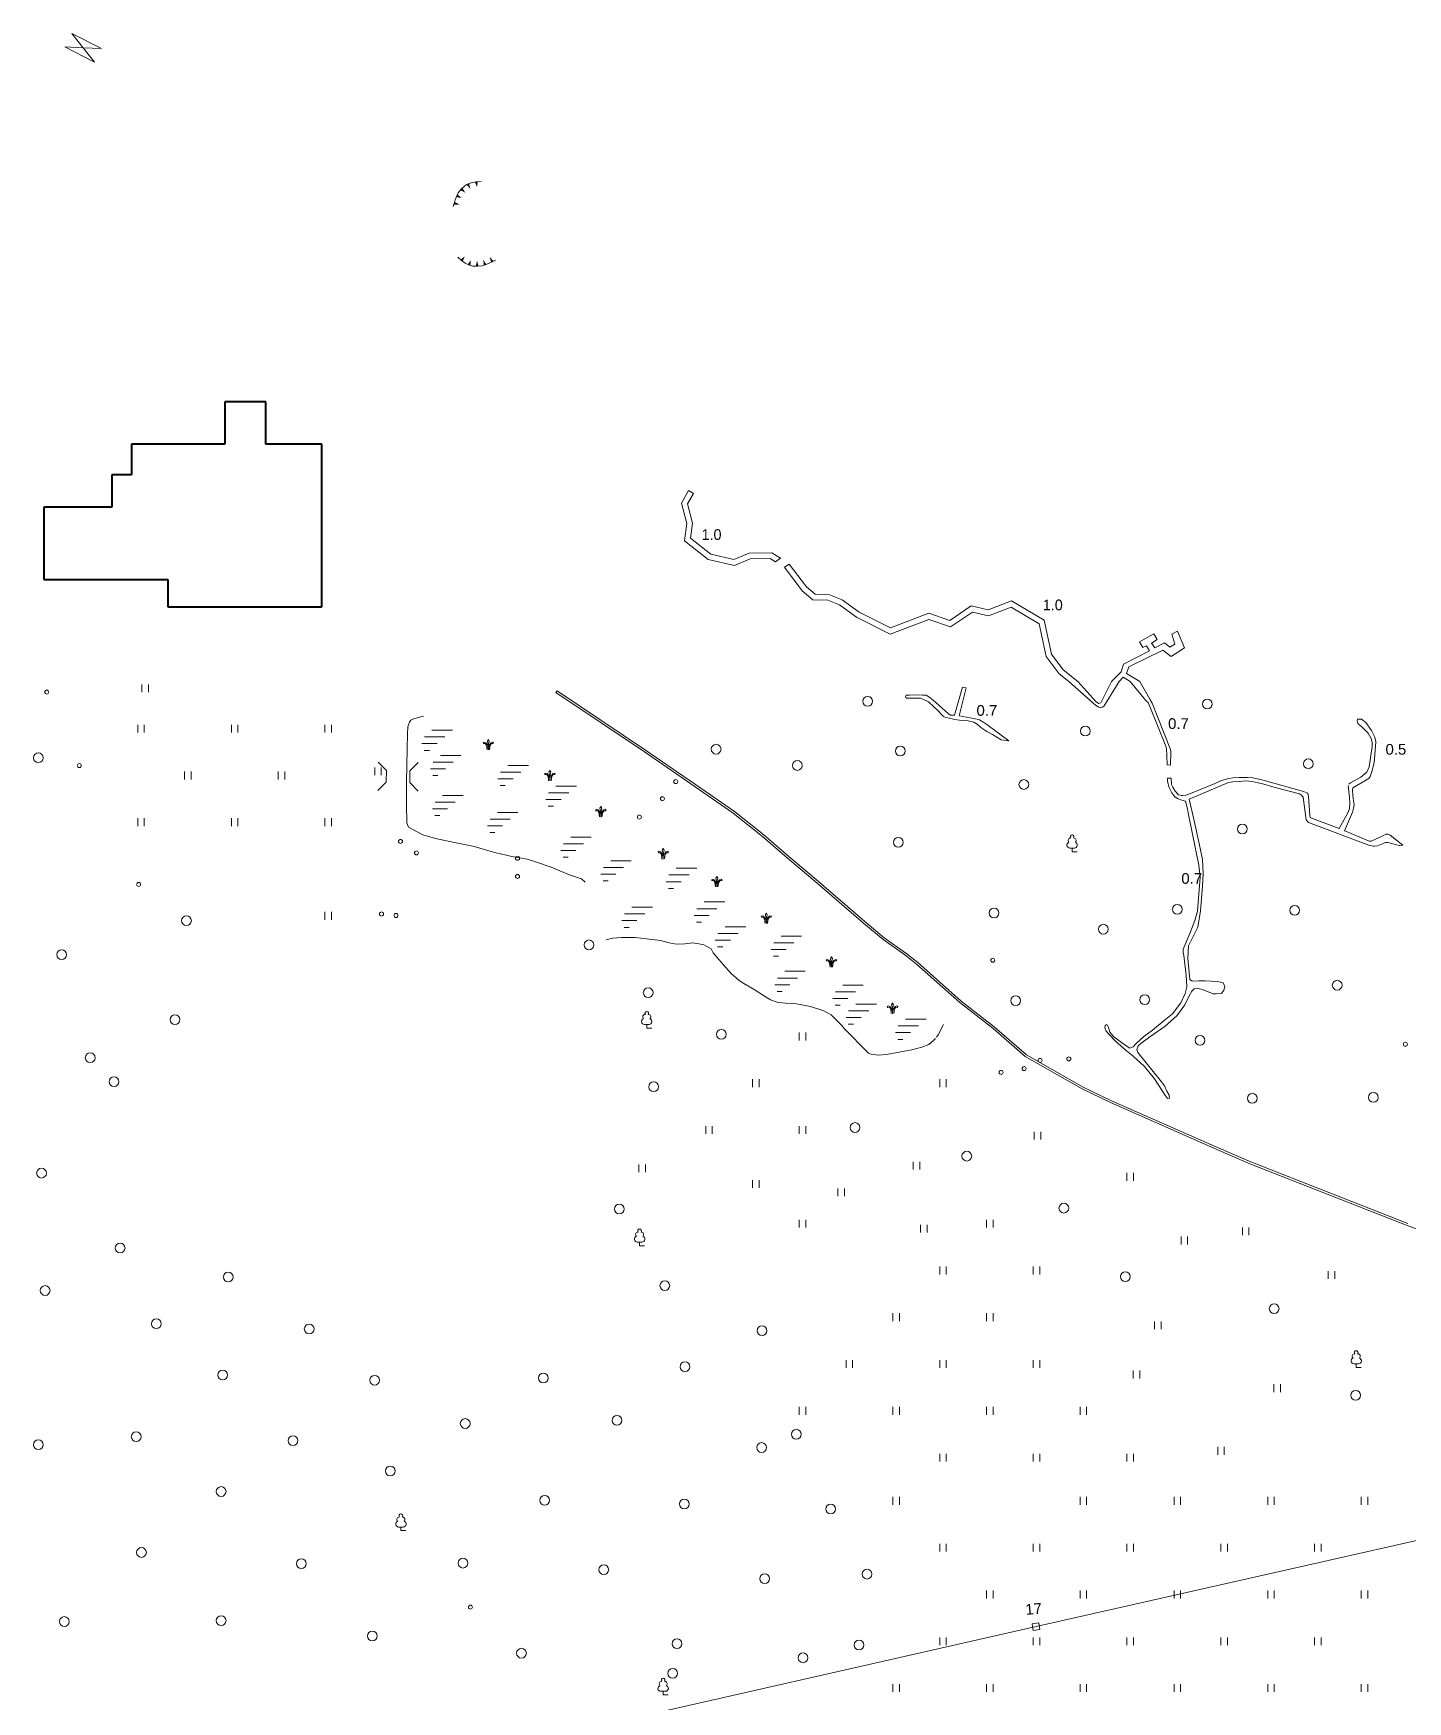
# Model space of a CAD drawing. Extents: x 1000 to 4000, y -4000 to -1000.
# Drawn here: x 3230.2 to 3641.3, y -3305.1 to -2806.1 of the extents above; entities that cross this region are included whole.
import ezdxf
from ezdxf.enums import TextEntityAlignment as Align

# ---------------------------------------------------------------- set-up
doc = ezdxf.new("R2010")
doc.units = 0
doc.header["$MEASUREMENT"] = 0
doc.layers.get('0').update_dxf_attribs({"linetype": 'CONTINUOUS'})
for name, color, linetype in [('13', 7, 'CONTINUOUS'), ('14', 7, 'CONTINUOUS'), ('18', 7, 'CONTINUOUS'), ('19', 7, 'CONTINUOUS'), ('30', 7, 'CONTINUOUS'), ('33', 7, 'CONTINUOUS'), ('34', 7, 'CONTINUOUS'), ('DOR_DOROZHKA', 40, 'CONTINUOUS')]:
    doc.layers.add(name, color=color, linetype=linetype)
doc.styles.add('ARIAL', font='arial.ttf')
doc.styles.get("Standard").update_dxf_attribs({"font": 'txt', "height": 0.2})

msp = doc.modelspace()

# ---------------------------------------------------------------- linework, layer by layer
at = {"color": 253, "linetype": 'Continuous', "lineweight": 0}
for p, q in [((3346.44, -3018.56), (3350.95, -3018.56)), ((3347.23, -3016.56), (3353.25, -3016.56)), ((3349.42, -3014.56), (3355.55, -3014.56)), ((3335.79, -3026.56), (3333.31, -3024.05)), ((3345.33, -3024.21), (3342.82, -3026.68)), ((3347.13, -3020.56), (3348.64, -3020.56)), ((3349.75, -3024.13), (3355.77, -3024.13)), ((3351.94, -3022.13), (3358.08, -3022.13)), ((3335.75, -3030.09), (3335.79, -3026.56)), ((3342.82, -3026.68), (3342.79, -3030.21)), ((3348.97, -3026.13), (3353.47, -3026.13)), ((3349.66, -3028.13), (3351.17, -3028.13)), ((3369.17, -3029.12), (3373.67, -3029.12)), ((3369.95, -3027.12), (3375.97, -3027.12)), ((3372.14, -3025.12), (3378.28, -3025.12)), ((3333.24, -3032.56), (3335.75, -3030.09)), ((3342.79, -3030.21), (3345.26, -3032.73)), ((3352.57, -3034.1), (3358.71, -3034.1)), ((3369.86, -3031.12), (3371.37, -3031.12)), ((3384.31, -3033.27), (3390.33, -3033.27)), ((3386.5, -3031.27), (3392.63, -3031.27)), ((3349.6, -3038.1), (3354.1, -3038.1)), ((3350.38, -3036.1), (3356.41, -3036.1)), ((3368.99, -3039.14), (3375.12, -3039.14)), ((3383.53, -3035.27), (3388.03, -3035.27)), ((3384.22, -3037.27), (3385.73, -3037.27)), ((3350.29, -3040.1), (3351.8, -3040.1)), ((3366.01, -3043.14), (3370.51, -3043.14)), ((3366.79, -3041.14), (3372.82, -3041.14)), ((3366.7, -3045.14), (3368.21, -3045.14)), ((3388.73, -3048.55), (3394.75, -3048.55)), ((3390.92, -3046.55), (3397.05, -3046.55)), ((3387.95, -3050.55), (3392.45, -3050.55)), ((3388.63, -3052.55), (3390.15, -3052.55)), ((3402.91, -3053.64), (3409.05, -3053.64)), ((3540.91, -3050.88), (3540.91, -3049.79)), ((3540.91, -3050.88), (3542.41, -3050.88)), ((3399.94, -3057.64), (3404.44, -3057.64)), ((3400.72, -3055.64), (3406.74, -3055.64)), ((3420.29, -3057.85), (3426.31, -3057.85)), ((3422.48, -3055.85), (3428.61, -3055.85)), ((3400.63, -3059.64), (3402.14, -3059.64)), ((3419.51, -3059.85), (3424.01, -3059.85)), ((3420.19, -3061.85), (3421.71, -3061.85)), ((3409.22, -3067.51), (3415.36, -3067.51)), ((3428.65, -3067.93), (3434.67, -3067.93)), ((3430.84, -3065.93), (3436.98, -3065.93)), ((3406.25, -3071.51), (3410.75, -3071.51)), ((3406.94, -3073.51), (3408.45, -3073.51)), ((3407.03, -3069.51), (3413.06, -3069.51)), ((3427.87, -3069.93), (3432.37, -3069.93)), ((3428.56, -3071.93), (3430.07, -3071.93)), ((3437.16, -3073.34), (3443.29, -3073.34)), ((3434.18, -3077.34), (3438.68, -3077.34)), ((3434.96, -3075.34), (3440.99, -3075.34)), ((3451.64, -3078.11), (3457.67, -3078.11)), ((3453.84, -3076.11), (3459.97, -3076.11)), ((3434.87, -3079.34), (3436.38, -3079.34)), ((3450.86, -3080.11), (3455.36, -3080.11)), ((3451.55, -3082.11), (3453.06, -3082.11)), ((3452.75, -3088.67), (3458.77, -3088.67)), ((3454.94, -3086.67), (3461.07, -3086.67)), ((3451.97, -3090.67), (3456.47, -3090.67)), ((3452.65, -3092.67), (3454.17, -3092.67)), ((3470.11, -3092.77), (3476.13, -3092.77)), ((3472.3, -3090.77), (3478.43, -3090.77)), ((3469.32, -3094.77), (3473.83, -3094.77)), ((3470.01, -3096.77), (3471.52, -3096.77)), ((3474.05, -3098.45), (3480.07, -3098.45)), ((3476.24, -3096.45), (3482.38, -3096.45)), ((3413.67, -3103.65), (3413.67, -3102.57)), ((3413.67, -3103.65), (3415.17, -3103.65)), ((3473.27, -3100.45), (3477.77, -3100.45)), ((3473.96, -3102.45), (3475.47, -3102.45)), ((3488.88, -3103.02), (3494.91, -3103.02)), ((3491.08, -3101.02), (3497.21, -3101.02)), ((3488.1, -3105.02), (3492.6, -3105.02)), ((3488.79, -3107.02), (3490.3, -3107.02)), ((3411.54, -3168.75), (3411.54, -3167.67)), ((3411.54, -3168.75), (3413.04, -3168.75)), ((3625.88, -3205.16), (3625.88, -3204.07)), ((3625.88, -3205.16), (3627.38, -3205.16)), ((3340.13, -3254), (3340.13, -3252.91)), ((3340.13, -3254), (3341.63, -3254)), ((3528.98, -3281.87), (3530.96, -3281.57)), ((3529.28, -3283.85), (3528.98, -3281.87)), ((3529.28, -3283.85), (3531.26, -3283.55)), ((3530.12, -3282.71), (3530.12, -3282.71)), ((3531.26, -3283.55), (3530.96, -3281.57)), ((3418.58, -3303.14), (3418.58, -3302.05)), ((3418.58, -3303.14), (3420.08, -3303.14))]:
    msp.add_line(p, q, dxfattribs=at)
for points in [[(3262.64, -3003.16), (3262.64, -3000.82)], [(3264.59, -3000.82), (3264.59, -3003.16)], [(3261.42, -3015.24), (3261.42, -3012.9)], [(3263.37, -3012.9), (3263.37, -3015.24)], [(3289.42, -3015.24), (3289.42, -3012.9)], [(3291.37, -3012.9), (3291.37, -3015.24)], [(3317.42, -3015.24), (3317.42, -3012.9)], [(3319.37, -3012.9), (3319.37, -3015.24)], [(3275.42, -3029.24), (3275.42, -3026.9)], [(3277.37, -3026.9), (3277.37, -3029.24)], [(3303.42, -3029.24), (3303.42, -3026.9)], [(3305.37, -3026.9), (3305.37, -3029.24)], [(3332.32, -3027.99), (3332.32, -3025.66)], [(3334.27, -3025.66), (3334.27, -3027.99)], [(3261.42, -3043.24), (3261.42, -3040.9)], [(3263.37, -3040.9), (3263.37, -3043.24)], [(3289.42, -3043.24), (3289.42, -3040.9)], [(3291.37, -3040.9), (3291.37, -3043.24)], [(3317.42, -3043.24), (3317.42, -3040.9)], [(3319.37, -3040.9), (3319.37, -3043.24)], [(3540.22, -3049.79), (3541.59, -3049.79)], [(3317.42, -3071.24), (3317.42, -3068.9)], [(3319.37, -3068.9), (3319.37, -3071.24)], [(3412.98, -3102.57), (3414.35, -3102.57)], [(3459.3, -3107.32), (3459.3, -3104.98)], [(3461.25, -3104.98), (3461.25, -3107.32)], [(3445.3, -3121.32), (3445.3, -3118.98)], [(3447.25, -3118.98), (3447.25, -3121.32)], [(3501.3, -3121.32), (3501.3, -3118.98)], [(3503.25, -3118.98), (3503.25, -3121.32)], [(3431.3, -3135.32), (3431.3, -3132.98)], [(3433.25, -3132.98), (3433.25, -3135.32)], [(3459.3, -3135.32), (3459.3, -3132.98)], [(3461.25, -3132.98), (3461.25, -3135.32)], [(3529.58, -3137.02), (3529.58, -3134.68)], [(3531.53, -3134.68), (3531.53, -3137.02)], [(3493.37, -3145.99), (3493.37, -3143.65)], [(3495.32, -3143.65), (3495.32, -3145.99)], [(3411.35, -3146.75), (3411.35, -3144.41)], [(3413.3, -3144.41), (3413.3, -3146.75)], [(3445.3, -3151.46), (3445.3, -3149.12)], [(3447.25, -3149.12), (3447.25, -3151.46)], [(3557.3, -3149.32), (3557.3, -3146.98)], [(3559.25, -3146.98), (3559.25, -3149.32)], [(3470.86, -3153.95), (3470.86, -3151.61)], [(3472.82, -3151.61), (3472.82, -3153.95)], [(3459.3, -3163.32), (3459.3, -3160.98)], [(3461.25, -3160.98), (3461.25, -3163.32)], [(3495.56, -3164.8), (3495.56, -3162.46)], [(3497.51, -3162.46), (3497.51, -3164.8)], [(3515.3, -3163.32), (3515.3, -3160.98)], [(3517.25, -3160.98), (3517.25, -3163.32)], [(3591.85, -3165.59), (3591.85, -3163.26)], [(3593.8, -3163.26), (3593.8, -3165.59)], [(3410.85, -3167.67), (3412.22, -3167.67)], [(3573.49, -3168.38), (3573.49, -3166.04)], [(3575.44, -3166.04), (3575.44, -3168.38)], [(3501.3, -3177.32), (3501.3, -3174.98)], [(3503.25, -3174.98), (3503.25, -3177.32)], [(3529.3, -3177.32), (3529.3, -3174.98)], [(3531.25, -3174.98), (3531.25, -3177.32)], [(3617.5, -3178.71), (3617.5, -3176.37)], [(3619.45, -3176.37), (3619.45, -3178.71)], [(3487.3, -3191.32), (3487.3, -3188.98)], [(3489.25, -3188.98), (3489.25, -3191.32)], [(3515.3, -3191.32), (3515.3, -3188.98)], [(3517.25, -3188.98), (3517.25, -3191.32)], [(3565.58, -3193.77), (3565.58, -3191.43)], [(3567.53, -3191.43), (3567.53, -3193.77)], [(3473.3, -3205.32), (3473.3, -3202.98)], [(3475.25, -3202.98), (3475.25, -3205.32)], [(3501.3, -3205.32), (3501.3, -3202.98)], [(3503.25, -3202.98), (3503.25, -3205.32)], [(3529.3, -3205.32), (3529.3, -3202.98)], [(3531.25, -3202.98), (3531.25, -3205.32)], [(3559.16, -3208.46), (3559.16, -3206.12)], [(3561.11, -3206.12), (3561.11, -3208.46)], [(3625.19, -3204.07), (3626.55, -3204.07)], [(3601.28, -3212.54), (3601.28, -3210.2)], [(3603.22, -3210.2), (3603.22, -3212.54)], [(3459.3, -3219.32), (3459.3, -3216.98)], [(3461.25, -3216.98), (3461.25, -3219.32)], [(3487.3, -3219.32), (3487.3, -3216.98)], [(3489.25, -3216.98), (3489.25, -3219.32)], [(3515.3, -3219.32), (3515.3, -3216.98)], [(3517.25, -3216.98), (3517.25, -3219.32)], [(3543.3, -3219.32), (3543.3, -3216.98)], [(3545.25, -3216.98), (3545.25, -3219.32)], [(3584.48, -3231.29), (3584.48, -3228.95)], [(3584.48, -3231.29), (3584.48, -3228.95)], [(3586.43, -3228.95), (3586.43, -3231.29)], [(3586.43, -3228.95), (3586.43, -3231.29)], [(3501.3, -3233.32), (3501.3, -3230.98)], [(3503.25, -3230.98), (3503.25, -3233.32)], [(3529.3, -3233.32), (3529.3, -3230.98)], [(3531.25, -3230.98), (3531.25, -3233.32)], [(3557.3, -3233.32), (3557.3, -3230.98)], [(3559.25, -3230.98), (3559.25, -3233.32)], [(3487.3, -3246.26), (3487.3, -3243.92)], [(3489.25, -3243.92), (3489.25, -3246.26)], [(3543.3, -3246.26), (3543.3, -3243.92)], [(3545.25, -3243.92), (3545.25, -3246.26)], [(3571.4, -3246.26), (3571.4, -3243.92)], [(3573.35, -3243.92), (3573.35, -3246.26)], [(3599.4, -3246.26), (3599.4, -3243.92)], [(3601.35, -3243.92), (3601.35, -3246.26)], [(3627.4, -3246.26), (3627.4, -3243.92)], [(3629.35, -3243.92), (3629.35, -3246.26)], [(3339.44, -3252.91), (3340.8, -3252.91)], [(3501.3, -3260.26), (3501.3, -3257.92)], [(3503.25, -3257.92), (3503.25, -3260.26)], [(3529.3, -3260.26), (3529.3, -3257.92)], [(3531.25, -3257.92), (3531.25, -3260.26)], [(3557.3, -3260.26), (3557.3, -3257.92)], [(3559.25, -3257.92), (3559.25, -3260.26)], [(3585.4, -3260.26), (3585.4, -3257.92)], [(3587.35, -3257.92), (3587.35, -3260.26)], [(3613.4, -3260.26), (3613.4, -3257.92)], [(3615.35, -3257.92), (3615.35, -3260.26)], [(3515.3, -3274.26), (3515.3, -3271.92)], [(3517.25, -3271.92), (3517.25, -3274.26)], [(3543.3, -3274.26), (3543.3, -3271.92)], [(3545.25, -3271.92), (3545.25, -3274.26)], [(3571.4, -3274.26), (3571.4, -3271.92)], [(3573.35, -3271.92), (3573.35, -3274.26)], [(3599.4, -3274.26), (3599.4, -3271.92)], [(3601.35, -3271.92), (3601.35, -3274.26)], [(3627.4, -3274.26), (3627.4, -3271.92)], [(3629.35, -3271.92), (3629.35, -3274.26)], [(3501.3, -3288.26), (3501.3, -3285.92)], [(3503.25, -3285.92), (3503.25, -3288.26)], [(3529.3, -3288.26), (3529.3, -3285.92)], [(3531.25, -3285.92), (3531.25, -3288.26)], [(3557.3, -3288.26), (3557.3, -3285.92)], [(3559.25, -3285.92), (3559.25, -3288.26)], [(3585.4, -3288.26), (3585.4, -3285.92)], [(3587.35, -3285.92), (3587.35, -3288.26)], [(3613.4, -3288.26), (3613.4, -3285.92)], [(3615.35, -3285.92), (3615.35, -3288.26)], [(3417.89, -3302.05), (3419.25, -3302.05)], [(3487.3, -3302.26), (3487.3, -3299.92)], [(3489.25, -3299.92), (3489.25, -3302.26)], [(3515.3, -3302.26), (3515.3, -3299.92)], [(3517.25, -3299.92), (3517.25, -3302.26)], [(3543.3, -3302.26), (3543.3, -3299.92)], [(3545.25, -3299.92), (3545.25, -3302.26)], [(3571.4, -3302.26), (3571.4, -3299.92)], [(3573.35, -3299.92), (3573.35, -3302.26)], [(3599.4, -3302.26), (3599.4, -3299.92)], [(3601.35, -3299.92), (3601.35, -3302.26)], [(3627.4, -3302.26), (3627.4, -3299.92)], [(3629.35, -3299.92), (3629.35, -3302.26)]]:
    msp.add_lwpolyline(points, dxfattribs=at)
for points in [[(3365.05, -3018.08), (3364.72, -3018.27), (3364.88, -3018.53), (3365.34, -3018.51), (3365.73, -3018.99), (3365.91, -3020.4), (3365.91, -3020.4), (3365.87, -3018.8), (3365.5, -3018.27), (3365.05, -3018.08)], [(3366.3, -3020.42), (3366.14, -3018.51), (3366.01, -3017.78), (3366.3, -3017.3), (3366.57, -3017.77), (3366.4, -3018.56), (3366.3, -3020.42)], [(3367.55, -3018.08), (3367.86, -3018.27), (3367.7, -3018.53), (3367.24, -3018.51), (3366.85, -3018.99), (3366.63, -3020.38), (3366.63, -3020.38), (3366.73, -3018.8), (3367.1, -3018.27), (3367.55, -3018.08)], [(3383.46, -3027.34), (3383.13, -3027.53), (3383.29, -3027.79), (3383.75, -3027.77), (3384.14, -3028.25), (3384.32, -3029.66), (3384.32, -3029.66), (3384.28, -3028.06), (3383.91, -3027.53), (3383.46, -3027.34)], [(3384.71, -3029.68), (3384.55, -3027.77), (3384.42, -3027.04), (3384.71, -3026.56), (3384.98, -3027.03), (3384.81, -3027.82), (3384.71, -3029.68)], [(3385.96, -3027.34), (3386.27, -3027.53), (3386.11, -3027.79), (3385.65, -3027.77), (3385.26, -3028.25), (3385.04, -3029.64), (3385.04, -3029.64), (3385.14, -3028.06), (3385.51, -3027.53), (3385.96, -3027.34)], [(3398.7, -3038.18), (3398.37, -3038.37), (3398.53, -3038.63), (3398.99, -3038.61), (3399.38, -3039.09), (3399.56, -3040.5), (3399.56, -3040.5), (3399.52, -3038.9), (3399.15, -3038.37), (3398.7, -3038.18)], [(3399.95, -3040.52), (3399.79, -3038.61), (3399.66, -3037.88), (3399.95, -3037.4), (3400.22, -3037.87), (3400.05, -3038.66), (3399.95, -3040.52)], [(3401.2, -3038.18), (3401.51, -3038.37), (3401.35, -3038.63), (3400.89, -3038.61), (3400.5, -3039.09), (3400.28, -3040.48), (3400.28, -3040.48), (3400.38, -3038.9), (3400.75, -3038.37), (3401.2, -3038.18)], [(3417.37, -3050.75), (3417.04, -3050.94), (3417.2, -3051.2), (3417.66, -3051.18), (3418.05, -3051.66), (3418.23, -3053.07), (3418.23, -3053.07), (3418.19, -3051.47), (3417.82, -3050.94), (3417.37, -3050.75)], [(3418.62, -3053.09), (3418.46, -3051.18), (3418.33, -3050.45), (3418.62, -3049.97), (3418.89, -3050.44), (3418.72, -3051.23), (3418.62, -3053.09)], [(3419.87, -3050.75), (3420.18, -3050.94), (3420.02, -3051.2), (3419.56, -3051.18), (3419.17, -3051.66), (3418.95, -3053.05), (3418.95, -3053.05), (3419.05, -3051.47), (3419.42, -3050.94), (3419.87, -3050.75)], [(3433.4, -3059.08), (3433.07, -3059.27), (3433.23, -3059.53), (3433.69, -3059.51), (3434.08, -3059.99), (3434.26, -3061.4), (3434.26, -3061.4), (3434.22, -3059.8), (3433.85, -3059.27), (3433.4, -3059.08)], [(3434.65, -3061.42), (3434.49, -3059.51), (3434.36, -3058.78), (3434.65, -3058.3), (3434.92, -3058.77), (3434.75, -3059.56), (3434.65, -3061.42)], [(3435.9, -3059.08), (3436.21, -3059.27), (3436.05, -3059.53), (3435.59, -3059.51), (3435.2, -3059.99), (3434.98, -3061.38), (3434.98, -3061.38), (3435.08, -3059.8), (3435.45, -3059.27), (3435.9, -3059.08)], [(3449.46, -3072.36), (3449.3, -3070.45), (3449.17, -3069.72), (3449.46, -3069.24), (3449.73, -3069.71), (3449.56, -3070.5), (3449.46, -3072.36)], [(3448.21, -3070.02), (3447.88, -3070.21), (3448.04, -3070.47), (3448.5, -3070.45), (3448.89, -3070.93), (3449.07, -3072.34), (3449.07, -3072.34), (3449.03, -3070.74), (3448.66, -3070.21), (3448.21, -3070.02)], [(3450.71, -3070.02), (3451.02, -3070.21), (3450.86, -3070.47), (3450.4, -3070.45), (3450.01, -3070.93), (3449.79, -3072.32), (3449.79, -3072.32), (3449.89, -3070.74), (3450.26, -3070.21), (3450.71, -3070.02)], [(3467.68, -3083.12), (3467.35, -3083.31), (3467.51, -3083.57), (3467.97, -3083.55), (3468.36, -3084.03), (3468.54, -3085.44), (3468.54, -3085.44), (3468.5, -3083.84), (3468.13, -3083.31), (3467.68, -3083.12)], [(3468.93, -3085.46), (3468.77, -3083.55), (3468.64, -3082.82), (3468.93, -3082.34), (3469.2, -3082.81), (3469.03, -3083.6), (3468.93, -3085.46)], [(3470.18, -3083.12), (3470.49, -3083.31), (3470.33, -3083.57), (3469.87, -3083.55), (3469.48, -3084.03), (3469.26, -3085.42), (3469.26, -3085.42), (3469.36, -3083.84), (3469.73, -3083.31), (3470.18, -3083.12)], [(3485.95, -3097), (3485.62, -3097.19), (3485.78, -3097.45), (3486.24, -3097.43), (3486.63, -3097.91), (3486.81, -3099.32), (3486.81, -3099.32), (3486.77, -3097.72), (3486.4, -3097.19), (3485.95, -3097)], [(3487.2, -3099.34), (3487.04, -3097.43), (3486.91, -3096.7), (3487.2, -3096.22), (3487.47, -3096.69), (3487.3, -3097.48), (3487.2, -3099.34)], [(3488.45, -3097), (3488.76, -3097.19), (3488.6, -3097.45), (3488.14, -3097.43), (3487.75, -3097.91), (3487.53, -3099.3), (3487.53, -3099.3), (3487.63, -3097.72), (3488, -3097.19), (3488.45, -3097)]]:
    msp.add_lwpolyline(points, close=True, dxfattribs=at)
for centre, radius in [((3234.22, -3003.15), 0.6), ((3479.78, -3005.88), 1.46), ((3581.32, -3006.71), 1.46), ((3544.83, -3014.81), 1.46), ((3434.43, -3020.22), 1.46), ((3489.49, -3020.76), 1.46), ((3231.71, -3022.79), 1.46), ((3458.72, -3025.09), 1.46), ((3611.55, -3024.59), 1.46), ((3243.93, -3025.11), 0.6), ((3422.35, -3029.93), 0.6), ((3526.47, -3030.78), 1.46), ((3418.36, -3035.03), 0.6), ((3411.47, -3040.51), 0.6), ((3591.85, -3044.08), 1.46), ((3340.01, -3047.81), 0.6), ((3488.95, -3048.09), 1.46), ((3344.79, -3051.23), 0.6), ((3375.01, -3052.86), 0.6), ((3375.01, -3058.28), 0.6), ((3261.68, -3060.68), 0.6), ((3334.33, -3069.52), 0.6), ((3517.57, -3069.22), 1.46), ((3572.36, -3068.12), 1.46), ((3607.5, -3068.45), 1.46), ((3276, -3071.5), 1.46), ((3338.66, -3069.97), 0.6), ((3550.22, -3074.07), 1.46), ((3396.38, -3078.75), 1.46), ((3238.65, -3081.67), 1.46), ((3517.18, -3083.35), 0.6), ((3414.1, -3093.04), 1.46), ((3524.04, -3095.44), 1.46), ((3562.64, -3095.17), 1.46), ((3620.19, -3090.82), 1.46), ((3272.56, -3101.11), 1.46), ((3435.99, -3105.5), 1.46), ((3579.17, -3107.34), 1.46), ((3640.59, -3108.49), 0.6), ((3247.2, -3112.53), 1.46), ((3531.32, -3113.32), 0.6), ((3539.92, -3112.87), 0.6), ((3254.33, -3119.68), 1.46), ((3519.67, -3116.91), 0.6), ((3526.54, -3115.78), 0.6), ((3415.72, -3121.21), 1.46), ((3594.82, -3124.67), 1.46), ((3630.99, -3124.4), 1.46), ((3475.98, -3133.4), 1.46), ((3509.41, -3141.96), 1.46), ((3232.64, -3147.05), 1.46), ((3405.47, -3157.8), 1.46), ((3538.44, -3157.52), 1.46), ((3256.16, -3169.45), 1.46), ((3288.47, -3178.09), 1.46), ((3556.84, -3178.01), 1.46), ((3233.72, -3182.16), 1.46), ((3419.08, -3180.69), 1.46), ((3601.34, -3187.57), 1.46), ((3266.99, -3192.11), 1.46), ((3312.7, -3193.65), 1.46), ((3448.16, -3194.19), 1.46), ((3425.08, -3204.95), 1.46), ((3286.85, -3207.45), 1.46), ((3332.27, -3208.98), 1.46), ((3382.74, -3208.33), 1.46), ((3625.7, -3213.5), 1.46), ((3359.36, -3221.95), 1.46), ((3404.76, -3221.01), 1.46), ((3458.43, -3225.17), 1.46), ((3231.66, -3228.28), 1.46), ((3260.95, -3225.9), 1.46), ((3307.84, -3227.05), 1.46), ((3448.01, -3229.13), 1.46), ((3336.94, -3236.13), 1.46), ((3286.36, -3242.29), 1.46), ((3383.15, -3244.93), 1.46), ((3424.94, -3246), 1.46), ((3468.67, -3247.49), 1.46), ((3262.54, -3260.52), 1.46), ((3310.35, -3263.88), 1.46), ((3358.69, -3263.71), 1.46), ((3400.82, -3265.69), 1.46), ((3448.95, -3268.38), 1.46), ((3479.53, -3267.01), 1.46), ((3360.94, -3276.88), 0.6), ((3239.46, -3281.18), 1.46), ((3286.36, -3280.9), 1.46), ((3331.57, -3285.51), 1.46), ((3422.72, -3287.81), 1.46), ((3477.15, -3288.23), 1.46), ((3376.2, -3290.66), 1.46), ((3460.43, -3292.04), 1.46), ((3421.4, -3296.68), 1.46)]:
    msp.add_circle(centre, radius, dxfattribs=at)
for centre, radius, start, end in [((3540.23, -3048.91), 0.879, 108.3532, 269.3875), ((3540.47, -3047.53), 0.754, 88.1329, 226.6634), ((3540.91, -3046.42), 0.545, 90, 220.5003), ((3540.91, -3046.42), 0.545, 319.4997, 90), ((3541.35, -3047.53), 0.754, 313.3366, 91.8671), ((3541.59, -3048.91), 0.879, 269.6098, 71.6468), ((3413.67, -3099.2), 0.545, 90, 220.5003), ((3413.67, -3099.2), 0.545, 319.4997, 90), ((3412.99, -3101.69), 0.879, 108.3532, 269.3875), ((3413.23, -3100.31), 0.754, 88.1329, 226.6634), ((3414.11, -3100.31), 0.754, 313.3366, 91.8671), ((3414.35, -3101.69), 0.879, 269.6098, 71.6468), ((3411.54, -3164.3), 0.545, 90, 220.5003), ((3411.54, -3164.3), 0.545, 319.4997, 90), ((3410.86, -3166.79), 0.879, 108.3532, 269.3875), ((3411.1, -3165.41), 0.754, 88.1329, 226.6634), ((3411.98, -3165.41), 0.754, 313.3366, 91.8671), ((3412.22, -3166.79), 0.879, 269.6098, 71.6468), ((3625.2, -3203.2), 0.879, 108.3532, 269.3875), ((3625.44, -3201.81), 0.754, 88.1329, 226.6634), ((3625.88, -3200.71), 0.545, 90, 220.5003), ((3625.88, -3200.71), 0.545, 319.4997, 90), ((3626.32, -3201.81), 0.754, 313.3366, 91.8671), ((3626.56, -3203.2), 0.879, 269.6098, 71.6468), ((3339.45, -3252.03), 0.879, 108.3532, 269.3875), ((3339.69, -3250.65), 0.754, 88.1329, 226.6634), ((3340.13, -3249.54), 0.545, 90, 220.5003), ((3340.13, -3249.54), 0.545, 319.4997, 90), ((3340.57, -3250.65), 0.754, 313.3366, 91.8671), ((3340.81, -3252.03), 0.879, 269.6098, 71.6468), ((3418.58, -3298.68), 0.545, 90, 220.5003), ((3418.58, -3298.68), 0.545, 319.4997, 90), ((3417.9, -3301.17), 0.879, 108.3532, 269.3875), ((3418.14, -3299.79), 0.754, 88.1329, 226.6634), ((3419.02, -3299.79), 0.754, 313.3366, 91.8671), ((3419.26, -3301.17), 0.879, 269.6098, 71.6468)]:
    msp.add_arc(centre, radius, start, end, dxfattribs=at)
at = {"color": 253, "lineweight": 0}
for p in [(3365.88, -3019.24), (3366.39, -3018.86), (3366.76, -3019.23), (3384.3, -3028.5), (3384.8, -3028.12), (3385.17, -3028.49), (3399.53, -3039.34), (3400.03, -3038.96), (3400.4, -3039.33), (3418.2, -3051.91), (3418.71, -3051.53), (3419.08, -3051.9), (3434.23, -3060.24), (3434.73, -3059.86), (3435.11, -3060.23), (3449.04, -3071.18), (3449.54, -3070.8), (3449.91, -3071.17), (3469.01, -3083.9), (3469.38, -3084.27), (3468.51, -3084.28), (3486.78, -3098.16), (3487.28, -3097.78), (3487.65, -3098.15)]:
    msp.add_point(p, dxfattribs=at)
at = {"layer": '13', "color": 253, "linetype": 'Continuous', "lineweight": 40}
for p, q in [((3299.78, -2916.28), (3287.42, -2916.28)), ((3287.42, -2916.28), (3287.42, -2928.97)), ((3299.78, -2928.97), (3299.78, -2916.28)), ((3259.55, -2928.97), (3259.55, -2938.16)), ((3287.42, -2928.97), (3259.55, -2928.97)), ((3316.47, -2928.97), (3299.78, -2928.97)), ((3316.47, -2977.6), (3316.47, -2928.97)), ((3259.55, -2938.16), (3253.7, -2938.16)), ((3253.7, -2938.16), (3253.7, -2947.85)), ((3253.7, -2947.85), (3233.34, -2947.85)), ((3233.34, -2947.85), (3233.34, -2969.41)), ((3233.34, -2969.41), (3270.4, -2969.41)), ((3270.4, -2969.41), (3270.4, -2977.6)), ((3270.4, -2977.6), (3316.47, -2977.6))]:
    msp.add_line(p, q, dxfattribs=at)
at = {"layer": '14', "color": 253, "linetype": 'Continuous', "lineweight": 0}
for p, q in [((3357.16, -2873.06), (3358.26, -2874.05)), ((3358.26, -2874.05), (3359.33, -2874.79)), ((3366.57, -2874.85), (3367.28, -2874.5)), ((3367.28, -2874.5), (3368.4, -2873.89)), ((3359.33, -2874.79), (3360.42, -2875.34)), ((3360.42, -2875.34), (3361.02, -2875.54)), ((3361.02, -2875.54), (3361.67, -2875.67)), ((3361.67, -2875.67), (3363, -2875.72)), ((3363, -2875.72), (3364.41, -2875.6)), ((3364.41, -2875.6), (3365.1, -2875.43)), ((3365.1, -2875.43), (3366.57, -2874.85))]:
    msp.add_line(p, q, dxfattribs=at)
msp.add_lwpolyline([(3364.16, -2850.34), (3362.68, -2850.45), (3361.41, -2850.71), (3360.25, -2851.12), (3359.7, -2851.41), (3359.15, -2851.79), (3358.2, -2852.71), (3357.3, -2853.81), (3356.95, -2854.43), (3356.35, -2855.89), (3356.12, -2856.64), (3355.78, -2857.88)], dxfattribs=at)
for points in [[(3356.67, -2855.02), (3357.04, -2854.27), (3358.33, -2855.32)], [(3357.97, -2852.98), (3358.55, -2852.38), (3359.44, -2853.78)], [(3359.78, -2851.36), (3360.53, -2850.98), (3360.92, -2852.6)], [(3362.27, -2850.51), (3363.1, -2850.41), (3362.91, -2852.07)], [(3355.95, -2857.27), (3356.18, -2856.47), (3357.63, -2857.29)], [(3358.59, -2874.31), (3357.94, -2873.77), (3359.27, -2872.77)], [(3360.93, -2875.51), (3360.14, -2875.24), (3361.04, -2873.83)], [(3363.35, -2875.7), (3362.52, -2875.7), (3362.91, -2874.08)], [(3365.72, -2875.22), (3364.93, -2875.48), (3364.79, -2873.82)], [(3367.85, -2874.19), (3367.11, -2874.57), (3366.7, -2872.96)]]:
    msp.add_solid(points, dxfattribs=at)
at = {"layer": '18', "color": 253, "linetype": 'Continuous', "lineweight": 0}
for p, q in [((3530.12, -3282.71), (3911.22, -3196.51)), ((3264.65, -3342.88), (3530.12, -3282.71))]:
    msp.add_line(p, q, dxfattribs=at)
at = {"layer": '30', "color": 253, "linetype": 'Continuous', "lineweight": 0}
for p, q in [((3426.18, -2942.87), (3424.09, -2946.59)), ((3425.9, -2946.84), (3427.66, -2943.69)), ((3427.66, -2943.69), (3426.18, -2942.87)), ((3424.09, -2946.59), (3425.61, -2952.68)), ((3427.33, -2952.58), (3425.9, -2946.84)), ((3425.61, -2952.68), (3424.98, -2957.85)), ((3426.78, -2957.11), (3427.33, -2952.58)), ((3424.98, -2957.85), (3432.08, -2963.46)), ((3432.84, -2961.9), (3426.78, -2957.11)), ((3432.08, -2963.46), (3439.88, -2965.27)), ((3439.73, -2963.5), (3432.84, -2961.9)), ((3444.26, -2961.62), (3439.73, -2963.5)), ((3439.88, -2965.27), (3444.62, -2963.31)), ((3451.08, -2961.45), (3444.26, -2961.62)), ((3444.62, -2963.31), (3450.61, -2963.16)), ((3450.61, -2963.16), (3452.14, -2964.15)), ((3453.64, -2963.09), (3451.08, -2961.45)), ((3452.14, -2964.15), (3453.64, -2963.09)), ((3456.24, -2964.82), (3454.85, -2965.8)), ((3454.85, -2965.8), (3460.2, -2972.83)), ((3461.44, -2971.66), (3456.24, -2964.82)), ((3460.2, -2972.83), (3463.38, -2975.53)), ((3464.03, -2973.85), (3461.44, -2971.66)), ((3468.16, -2973.96), (3464.03, -2973.85)), ((3472.12, -2975.5), (3468.16, -2973.96)), ((3463.38, -2975.53), (3467.82, -2975.65)), ((3467.82, -2975.65), (3471.3, -2977)), ((3471.3, -2977), (3476.36, -2980.71)), ((3477.25, -2979.26), (3472.12, -2975.5)), ((3486.55, -2983.93), (3477.25, -2979.26)), ((3510.75, -2977.36), (3504.3, -2981.72)), ((3504.55, -2983.6), (3511.09, -2979.18)), ((3515.75, -2978.52), (3510.75, -2977.36)), ((3511.09, -2979.18), (3515.87, -2980.29)), ((3522.81, -2975.87), (3515.75, -2978.52)), ((3515.87, -2980.29), (3522.64, -2977.74)), ((3522.64, -2977.74), (3531.05, -2982.74)), ((3532.56, -2981.66), (3522.81, -2975.87)), ((3476.36, -2980.71), (3486.46, -2985.78)), ((3486.46, -2985.78), (3498.06, -2981.37)), ((3498.03, -2979.57), (3486.55, -2983.93)), ((3504.3, -2981.72), (3498.03, -2979.57)), ((3498.06, -2981.37), (3504.55, -2983.6)), ((3531.05, -2982.74), (3533.12, -2992.47)), ((3534.7, -2991.75), (3532.56, -2981.66)), ((3565.3, -2985.69), (3561.05, -2988.11)), ((3561.05, -2988.11), (3562.04, -2989.83)), ((3562.04, -2989.83), (3563.2, -2989.28)), ((3563.2, -2989.28), (3564.03, -2990.77)), ((3564.69, -2988.45), (3566.35, -2987.45)), ((3565.63, -2989.88), (3564.69, -2988.45)), ((3566.35, -2987.45), (3565.3, -2985.69)), ((3568.5, -2988.39), (3565.63, -2989.88)), ((3570.1, -2989.66), (3568.5, -2988.39)), ((3571.64, -2988.83), (3570.1, -2989.66)), ((3572.41, -2984.86), (3570.76, -2985.85)), ((3570.76, -2985.85), (3571.64, -2988.83)), ((3574.51, -2989.94), (3572.41, -2984.86)), ((3533.12, -2992.47), (3537, -2997.63)), ((3538.24, -2996.44), (3534.7, -2991.75)), ((3564.03, -2990.77), (3556.25, -2994.74)), ((3557.91, -2995.57), (3568.06, -2990.55)), ((3568.06, -2990.55), (3570.54, -2992.48)), ((3570.54, -2992.48), (3574.51, -2989.94)), ((3537, -2997.63), (3539.93, -3000)), ((3542.63, -3000), (3538.24, -2996.44)), ((3555.53, -2997.06), (3552.71, -3000)), ((3554.96, -3000), (3556.2, -2998.72)), ((3556.25, -2994.74), (3555.53, -2997.06)), ((3556.2, -2998.72), (3558.25, -3000)), ((3557.14, -2997.56), (3557.91, -2995.57)), ((3561.2, -3000), (3557.14, -2997.56)), ((3386.52, -3003.3), (3386.9, -3002.8)), ((3412.98, -3021.03), (3386.52, -3003.3)), ((3386.9, -3002.8), (3413.32, -3020.53)), ((3491.28, -3004.02), (3491.09, -3004.47)), ((3492.24, -3004.02), (3491.28, -3004.02)), ((3494.37, -3003.96), (3492.24, -3004.02)), ((3496.16, -3004.02), (3494.37, -3003.96)), ((3497.26, -3004.09), (3496.16, -3004.02)), ((3498.03, -3004.54), (3497.26, -3004.09)), ((3508.12, -3001.64), (3505.68, -3010.08)), ((3507.15, -3010.27), (3509.21, -3001.9)), ((3509.21, -3001.9), (3508.12, -3001.64)), ((3547.85, -3007.08), (3539.93, -3000)), ((3542.63, -3000), (3548.04, -3005.99)), ((3549.52, -3006.38), (3552.71, -3000)), ((3554.96, -3000), (3550.48, -3007.28)), ((3558.25, -3000), (3562.99, -3005.7)), ((3561.2, -3000), (3564.14, -3005.26)), ((3491.09, -3004.47), (3491.15, -3004.8)), ((3491.15, -3004.8), (3491.47, -3004.99)), ((3491.47, -3004.99), (3492.57, -3004.99)), ((3492.57, -3004.99), (3493.85, -3004.93)), ((3493.85, -3004.93), (3495.52, -3004.93)), ((3495.52, -3004.93), (3496.49, -3005.31)), ((3496.49, -3005.31), (3497.9, -3006.09)), ((3497.9, -3006.09), (3500.92, -3008.86)), ((3499.31, -3005.57), (3498.03, -3004.54)), ((3502.01, -3007.95), (3499.31, -3005.57)), ((3500.92, -3008.86), (3501.82, -3009.82)), ((3503.81, -3009.5), (3502.01, -3007.95)), ((3548.88, -3007.66), (3547.85, -3007.08)), ((3548.04, -3005.99), (3548.81, -3006.5)), ((3548.81, -3006.5), (3549.52, -3006.38)), ((3549.45, -3007.79), (3548.88, -3007.66)), ((3549.97, -3007.66), (3549.45, -3007.79)), ((3550.48, -3007.28), (3549.97, -3007.66)), ((3562.99, -3005.7), (3563.63, -3006.28)), ((3563.63, -3006.28), (3563.95, -3006.99)), ((3563.95, -3006.99), (3568.96, -3019.3)), ((3564.14, -3005.26), (3564.85, -3006.42)), ((3564.85, -3006.42), (3570.31, -3020.27)), ((3501.82, -3009.82), (3502.46, -3010.4)), ((3502.46, -3010.4), (3503.17, -3010.72)), ((3503.17, -3010.72), (3504.2, -3010.98)), ((3504.52, -3010.01), (3503.81, -3009.5)), ((3504.2, -3010.98), (3505.87, -3011.37)), ((3505.68, -3010.08), (3504.52, -3010.01)), ((3505.87, -3011.37), (3507.93, -3011.62)), ((3511.52, -3011.05), (3507.15, -3010.27)), ((3507.93, -3011.62), (3509.85, -3011.75)), ((3509.85, -3011.75), (3511.52, -3012.14)), ((3513.2, -3011.43), (3511.52, -3011.05)), ((3511.52, -3012.14), (3512.55, -3012.72)), ((3512.55, -3012.72), (3513.58, -3013.69)), ((3514.48, -3012.27), (3513.2, -3011.43)), ((3513.58, -3013.69), (3515.44, -3014.91)), ((3515.38, -3012.85), (3514.48, -3012.27)), ((3521.94, -3017.68), (3515.38, -3012.85)), ((3626.13, -3011.75), (3626.26, -3011.23)), ((3626.13, -3011.75), (3626.26, -3011.23)), ((3626.39, -3012.52), (3626.13, -3011.75)), ((3626.39, -3012.52), (3626.13, -3011.75)), ((3626.26, -3011.23), (3627.48, -3011.23)), ((3626.26, -3011.23), (3627.48, -3011.23)), ((3627.74, -3013.74), (3626.39, -3012.52)), ((3627.74, -3013.74), (3626.39, -3012.52)), ((3627.48, -3011.23), (3628.76, -3012.2)), ((3627.48, -3011.23), (3628.76, -3012.2)), ((3629.47, -3015.42), (3627.74, -3013.74)), ((3629.47, -3015.42), (3627.74, -3013.74)), ((3628.76, -3012.2), (3630.5, -3014.58)), ((3628.76, -3012.2), (3630.5, -3014.58)), ((3515.44, -3014.91), (3517.05, -3015.81)), ((3517.05, -3015.81), (3519.73, -3017.39)), ((3519.73, -3017.39), (3521.94, -3017.68)), ((3568.96, -3019.3), (3569.15, -3020.13)), ((3630.24, -3016.77), (3629.47, -3015.42)), ((3630.24, -3016.77), (3629.47, -3015.42)), ((3630.63, -3018.13), (3630.24, -3016.77)), ((3630.63, -3018.13), (3630.24, -3016.77)), ((3630.5, -3014.58), (3631.46, -3016.58)), ((3630.5, -3014.58), (3631.46, -3016.58)), ((3630.69, -3019.41), (3630.63, -3018.13)), ((3630.69, -3019.41), (3630.63, -3018.13)), ((3631.72, -3018.06), (3631.21, -3024.31)), ((3631.46, -3016.58), (3631.72, -3018.06)), ((3631.46, -3016.58), (3631.72, -3018.06)), ((3429.49, -3032.38), (3412.98, -3021.03)), ((3413.32, -3020.53), (3429.83, -3031.89)), ((3569.15, -3020.13), (3569.22, -3022.07)), ((3569.22, -3022.07), (3569.33, -3024.92)), ((3570.31, -3020.27), (3570.43, -3021.05)), ((3570.43, -3021.05), (3570.32, -3024.97)), ((3629.79, -3025.54), (3630.69, -3019.41)), ((3629.79, -3025.54), (3630.69, -3019.41)), ((3631.21, -3024.31), (3630.56, -3026.89)), ((3569.33, -3024.92), (3570.32, -3024.97)), ((3569.43, -3029.86), (3569.39, -3028.88)), ((3569.39, -3028.88), (3570.52, -3028.92)), ((3570.52, -3028.92), (3570.63, -3030.75)), ((3585.56, -3029.58), (3587.81, -3029)), ((3585.56, -3029.58), (3587.81, -3029)), ((3587.81, -3029), (3589.1, -3028.81)), ((3587.81, -3029), (3589.1, -3028.81)), ((3589.1, -3028.81), (3590.89, -3028.68)), ((3589.1, -3028.81), (3590.89, -3028.68)), ((3590.89, -3028.68), (3593.34, -3028.68)), ((3590.89, -3028.68), (3593.34, -3028.68)), ((3593.34, -3028.68), (3594.94, -3028.81)), ((3594.94, -3028.81), (3598.02, -3029.45)), ((3624.22, -3030.28), (3627.29, -3028.56)), ((3624.22, -3030.28), (3627.29, -3028.56)), ((3629.66, -3028.95), (3624.85, -3031.77)), ((3627.29, -3028.56), (3629.02, -3027.08)), ((3627.29, -3028.56), (3629.02, -3027.08)), ((3629.02, -3027.08), (3629.79, -3025.54)), ((3629.02, -3027.08), (3629.79, -3025.54)), ((3630.05, -3028.37), (3629.66, -3028.95)), ((3630.56, -3026.89), (3630.05, -3028.37)), ((3439.55, -3039.35), (3429.49, -3032.38)), ((3429.83, -3031.89), (3439.9, -3038.87)), ((3569.97, -3031.65), (3569.43, -3029.86)), ((3570.72, -3033.32), (3569.97, -3031.65)), ((3570.63, -3030.75), (3571.01, -3031.53)), ((3571.61, -3034.51), (3570.72, -3033.32)), ((3571.01, -3031.53), (3571.74, -3032.8)), ((3571.74, -3032.8), (3572.7, -3033.83)), ((3572.7, -3033.83), (3573.59, -3034.04)), ((3573.59, -3034.04), (3574.03, -3034.1)), ((3574.03, -3034.1), (3574.87, -3033.97)), ((3574.87, -3033.97), (3576.28, -3033.52)), ((3587.64, -3030.23), (3575.91, -3035.12)), ((3576.28, -3033.52), (3583.35, -3030.56)), ((3583.35, -3030.56), (3585.56, -3029.58)), ((3588.86, -3029.97), (3587.64, -3030.23)), ((3591.1, -3029.84), (3588.86, -3029.97)), ((3592.84, -3029.65), (3591.1, -3029.84)), ((3594.64, -3029.91), (3592.84, -3029.65)), ((3597.53, -3030.49), (3594.64, -3029.91)), ((3601.65, -3031.68), (3597.53, -3030.49)), ((3598.02, -3029.45), (3610.1, -3032.87)), ((3608.91, -3033.62), (3601.65, -3031.68)), ((3609.49, -3033.94), (3608.91, -3033.62)), ((3609.74, -3034.26), (3609.49, -3033.94)), ((3610, -3034.58), (3609.74, -3034.26)), ((3610.1, -3032.87), (3611.13, -3033.25)), ((3611.13, -3033.25), (3611.38, -3033.51)), ((3611.38, -3033.51), (3611.64, -3034.35)), ((3611.64, -3034.35), (3612.03, -3040.08)), ((3623.84, -3034.66), (3623.51, -3031.05)), ((3623.84, -3034.66), (3623.51, -3031.05)), ((3623.71, -3030.66), (3624.22, -3030.28)), ((3623.71, -3030.66), (3624.22, -3030.28)), ((3624.85, -3031.77), (3624.79, -3032.48)), ((3624.85, -3031.77), (3624.79, -3032.48)), ((3624.79, -3032.48), (3624.92, -3034.03)), ((3624.79, -3032.48), (3624.92, -3034.03)), ((3624.92, -3034.03), (3625.05, -3035.64)), ((3624.92, -3034.03), (3625.05, -3035.64)), ((3448.32, -3046.32), (3439.55, -3039.35)), ((3439.9, -3038.87), (3448.7, -3045.86)), ((3572.67, -3035.07), (3571.61, -3034.51)), ((3573.71, -3035.45), (3572.67, -3035.07)), ((3574.77, -3035.72), (3573.71, -3035.45)), ((3575.31, -3037.7), (3574.77, -3035.72)), ((3575.83, -3040.24), (3575.31, -3037.7)), ((3575.91, -3035.12), (3577.17, -3040.76)), ((3610.84, -3040.64), (3610, -3034.58)), ((3624.79, -3039.05), (3622.35, -3044.66)), ((3624.79, -3039.05), (3622.35, -3044.66)), ((3623.32, -3039.43), (3623.84, -3038.07)), ((3623.32, -3039.43), (3623.84, -3038.07)), ((3623.96, -3036.46), (3623.84, -3034.66)), ((3623.96, -3036.46), (3623.84, -3034.66)), ((3623.84, -3038.07), (3623.96, -3036.46)), ((3623.84, -3038.07), (3623.96, -3036.46)), ((3625.11, -3037.83), (3624.79, -3039.05)), ((3625.11, -3037.83), (3624.79, -3039.05)), ((3625.05, -3035.64), (3625.24, -3036.73)), ((3625.05, -3035.64), (3625.24, -3036.73)), ((3625.24, -3036.73), (3625.11, -3037.83)), ((3625.24, -3036.73), (3625.11, -3037.83)), ((3578.84, -3054.94), (3575.83, -3040.24)), ((3577.17, -3040.76), (3578.94, -3048.44)), ((3610.9, -3041.35), (3610.84, -3040.64)), ((3610.9, -3041.35), (3610.84, -3040.64)), ((3611.61, -3042.12), (3610.9, -3041.35)), ((3629.65, -3048.95), (3611.61, -3042.12)), ((3612.03, -3040.08), (3612.08, -3040.65)), ((3612.08, -3040.65), (3612.79, -3040.91)), ((3612.79, -3040.91), (3620.75, -3043.93)), ((3620.75, -3043.93), (3623.32, -3039.43)), ((3620.75, -3043.93), (3623.32, -3039.43)), ((3455.8, -3052.77), (3448.32, -3046.32)), ((3448.7, -3045.86), (3456.18, -3052.31)), ((3578.94, -3048.44), (3579.89, -3053.19)), ((3622.35, -3044.66), (3622.93, -3044.85)), ((3622.35, -3044.66), (3622.93, -3044.85)), ((3622.93, -3044.85), (3629.72, -3047.73)), ((3622.93, -3044.85), (3629.72, -3047.73)), ((3630.94, -3049.27), (3629.65, -3048.95)), ((3630.94, -3049.27), (3629.65, -3048.95)), ((3629.72, -3047.73), (3630.36, -3047.73)), ((3629.72, -3047.73), (3630.36, -3047.73)), ((3630.36, -3047.73), (3634.02, -3045.99)), ((3630.36, -3047.73), (3634.02, -3045.99)), ((3631.39, -3049.27), (3630.94, -3049.27)), ((3631.39, -3049.27), (3630.94, -3049.27)), ((3632.22, -3049.08), (3631.39, -3049.27)), ((3632.22, -3049.08), (3631.39, -3049.27)), ((3633.7, -3048.56), (3632.22, -3049.08)), ((3633.7, -3048.56), (3632.22, -3049.08)), ((3634.6, -3048.18), (3633.7, -3048.56)), ((3634.6, -3048.18), (3633.7, -3048.56)), ((3634.02, -3045.99), (3634.73, -3045.6)), ((3634.02, -3045.99), (3634.73, -3045.6)), ((3635.36, -3048.18), (3634.6, -3048.18)), ((3635.36, -3048.18), (3634.6, -3048.18)), ((3634.73, -3045.6), (3635.37, -3045.6)), ((3634.73, -3045.6), (3635.37, -3045.6)), ((3638.77, -3049.01), (3635.36, -3048.18)), ((3638.77, -3049.01), (3635.36, -3048.18)), ((3635.37, -3045.6), (3636.08, -3045.92)), ((3635.37, -3045.6), (3636.08, -3045.92)), ((3636.08, -3045.92), (3639.87, -3048.89)), ((3636.08, -3045.92), (3639.87, -3048.89)), ((3639.87, -3048.89), (3638.77, -3049.01)), ((3639.87, -3048.89), (3638.77, -3049.01)), ((3463.97, -3059.66), (3455.8, -3052.77)), ((3456.18, -3052.31), (3464.36, -3059.21)), ((3579.89, -3053.19), (3580.09, -3057.4)), ((3464.36, -3059.21), (3478.93, -3071.8)), ((3578.39, -3068.68), (3579.16, -3058.49)), ((3579.16, -3058.49), (3578.84, -3054.94)), ((3580.09, -3057.4), (3579.89, -3061.2)), ((3478.54, -3072.25), (3463.97, -3059.66)), ((3579.89, -3061.2), (3579.35, -3068.54)), ((3577.66, -3071.45), (3578.39, -3068.68)), ((3579.35, -3068.54), (3578.46, -3073.43)), ((3484.34, -3077.15), (3478.54, -3072.25)), ((3478.93, -3071.8), (3484.71, -3076.68)), ((3578.46, -3073.43), (3575.68, -3079.08)), ((3576.15, -3075.31), (3577.66, -3071.45)), ((3490.84, -3081.71), (3484.34, -3077.15)), ((3484.71, -3076.68), (3491.2, -3081.23)), ((3574.16, -3080.01), (3576.15, -3075.31)), ((3575.68, -3079.08), (3575.54, -3082.88)), ((3494.4, -3084.53), (3490.84, -3081.71)), ((3491.2, -3081.23), (3494.79, -3084.07)), ((3494.79, -3084.07), (3507.74, -3095.55)), ((3574.16, -3080.92), (3574.16, -3080.01)), ((3574.28, -3081.95), (3574.16, -3080.92)), ((3575.05, -3087.78), (3574.28, -3081.95)), ((3575.54, -3082.88), (3576.09, -3089.07)), ((3507.36, -3096.01), (3494.4, -3084.53)), ((3575.18, -3091.29), (3575.05, -3087.78)), ((3576.09, -3089.07), (3576.83, -3089.61)), ((3573.39, -3096.07), (3574.73, -3093.35)), ((3575.88, -3094.03), (3574.59, -3096.74)), ((3574.73, -3093.35), (3575.18, -3091.29)), ((3576.7, -3092.6), (3575.88, -3094.03)), ((3577.38, -3091.92), (3576.7, -3092.6)), ((3576.83, -3089.61), (3578.67, -3089.47)), ((3578.6, -3091.85), (3577.38, -3091.92)), ((3579.89, -3092.12), (3578.6, -3091.85)), ((3578.67, -3089.47), (3580.71, -3089.47)), ((3583.09, -3093.41), (3579.89, -3092.12)), ((3580.71, -3089.47), (3584.25, -3089.68)), ((3583.98, -3093.41), (3583.09, -3093.41)), ((3585.54, -3093.35), (3583.98, -3093.41)), ((3584.25, -3089.68), (3586.08, -3090.15)), ((3586.29, -3092.26), (3585.54, -3093.35)), ((3586.08, -3090.15), (3586.56, -3091.24)), ((3586.56, -3091.24), (3586.29, -3092.26)), ((3517.24, -3103.74), (3507.36, -3096.01)), ((3507.74, -3095.55), (3517.63, -3103.28)), ((3570.89, -3099.35), (3573.39, -3096.07)), ((3574.59, -3096.74), (3572.21, -3100)), ((3526.88, -3112.2), (3517.24, -3103.74)), ((3517.63, -3103.28), (3527.23, -3111.7)), ((3550.65, -3103.51), (3550.78, -3102.9)), ((3551.04, -3104.57), (3550.65, -3103.51)), ((3550.78, -3102.9), (3551.06, -3102.7)), ((3551.06, -3102.7), (3551.4, -3102.7)), ((3551.4, -3102.7), (3551.74, -3103.51)), ((3551.74, -3103.51), (3552.15, -3104.87)), ((3568.77, -3103.04), (3564.41, -3106.07)), ((3564.93, -3104.26), (3568.47, -3101.41)), ((3568.47, -3101.41), (3570.89, -3099.35)), ((3572.21, -3100), (3568.77, -3103.04)), ((3551.91, -3105.51), (3551.04, -3104.57)), ((3553.9, -3107.57), (3551.91, -3105.51)), ((3552.15, -3104.87), (3553.37, -3106.23)), ((3553.37, -3106.23), (3556.77, -3108.74)), ((3557.14, -3110.5), (3553.9, -3107.57)), ((3556.77, -3108.74), (3558.2, -3109.63)), ((3559.15, -3109.29), (3560.1, -3108.27)), ((3560.1, -3108.27), (3562.35, -3106.16)), ((3560.68, -3109), (3560.3, -3110.2)), ((3561.55, -3108.17), (3560.68, -3109)), ((3564.41, -3106.07), (3561.55, -3108.17)), ((3562.35, -3106.16), (3564.93, -3104.26)), ((3543.89, -3121.81), (3526.88, -3112.2)), ((3527.23, -3111.7), (3544.17, -3121.28)), ((3559.2, -3112.05), (3557.14, -3110.5)), ((3558.2, -3109.63), (3559.15, -3109.29)), ((3562.54, -3115.14), (3559.2, -3112.05)), ((3560.3, -3110.2), (3560.55, -3110.97)), ((3560.55, -3110.97), (3564.79, -3116.11)), ((3565.56, -3118.81), (3562.54, -3115.14)), ((3564.79, -3116.11), (3567.68, -3119.71)), ((3568.87, -3123.93), (3565.56, -3118.81)), ((3552.4, -3125.94), (3543.89, -3121.81)), ((3544.17, -3121.28), (3552.65, -3125.4)), ((3567.68, -3119.71), (3568.58, -3120.94)), ((3568.58, -3120.94), (3569.28, -3122.55)), ((3569.41, -3124.74), (3568.87, -3123.93)), ((3569.28, -3122.55), (3569.93, -3123.74)), ((3569.93, -3123.74), (3569.99, -3124.64)), ((3583.28, -3139.56), (3552.4, -3125.94)), ((3552.65, -3125.4), (3583.52, -3139.01)), ((3569.99, -3124.64), (3569.41, -3124.74)), ((3583.52, -3139.01), (3594.34, -3143.65)), ((3594.11, -3144.21), (3583.28, -3139.56)), ((3594.34, -3143.65), (3641.33, -3162.13)), ((3641.11, -3162.69), (3594.11, -3144.21)), ((3653.76, -3167.25), (3641.11, -3162.69))]:
    msp.add_line(p, q, dxfattribs=at)
at = {"layer": '33', "color": 253, "linetype": 'Continuous', "lineweight": 0}
for p, q in [((3342.11, -3015.63), (3342.25, -3013.55)), ((3342.25, -3013.55), (3342.39, -3012.93)), ((3342.39, -3012.93), (3342.67, -3012.16)), ((3342.67, -3012.16), (3343.13, -3011.58)), ((3343.13, -3011.58), (3343.71, -3011.23)), ((3343.71, -3011.23), (3345.27, -3010.75)), ((3345.27, -3010.75), (3346.89, -3010.33)), ((3341.97, -3020), (3342.11, -3015.63)), ((3341.77, -3030.08), (3341.97, -3020)), ((3341.77, -3036.81), (3341.77, -3030.08)), ((3341.9, -3042.25), (3341.77, -3036.81)), ((3341.9, -3042.25), (3342.44, -3043.51)), ((3342.44, -3043.51), (3346.7, -3045.82)), ((3346.7, -3045.82), (3350.5, -3046.98)), ((3350.5, -3046.98), (3355.68, -3048.02)), ((3355.68, -3048.02), (3362.13, -3049.28)), ((3362.13, -3049.28), (3365.01, -3050.21)), ((3365.01, -3050.21), (3368.23, -3051.13)), ((3368.23, -3051.13), (3373.3, -3052.29)), ((3373.3, -3052.29), (3377.91, -3053.09)), ((3377.91, -3053.09), (3380.67, -3054.02)), ((3380.67, -3054.02), (3385.04, -3055.52)), ((3385.04, -3055.52), (3387.69, -3056.56)), ((3387.69, -3056.56), (3390.57, -3057.83)), ((3390.57, -3057.83), (3394.14, -3058.98)), ((3394.14, -3058.98), (3395.29, -3060.02)), ((3401.56, -3077.24), (3403.49, -3076.72)), ((3401.56, -3077.24), (3403.49, -3076.72)), ((3403.49, -3076.72), (3406.07, -3076.59)), ((3403.49, -3076.72), (3406.07, -3076.59)), ((3406.07, -3076.59), (3410.2, -3076.59)), ((3406.07, -3076.59), (3410.2, -3076.59)), ((3410.2, -3076.59), (3417.81, -3077.49)), ((3410.2, -3076.59), (3417.81, -3077.49)), ((3417.81, -3077.49), (3420.39, -3078.14)), ((3417.81, -3077.49), (3420.39, -3078.14)), ((3420.39, -3078.14), (3422.58, -3078.53)), ((3420.39, -3078.14), (3422.58, -3078.53)), ((3422.58, -3078.53), (3425.03, -3078.4)), ((3422.58, -3078.53), (3425.03, -3078.4)), ((3425.03, -3078.4), (3427.48, -3078.14)), ((3425.03, -3078.4), (3427.48, -3078.14)), ((3427.48, -3078.14), (3429.29, -3078.4)), ((3427.48, -3078.14), (3429.29, -3078.4)), ((3429.29, -3078.4), (3430.7, -3078.78)), ((3429.29, -3078.4), (3430.7, -3078.78)), ((3430.7, -3078.78), (3432.9, -3079.95)), ((3430.7, -3078.78), (3432.9, -3079.95)), ((3432.9, -3079.95), (3433.54, -3081.11)), ((3432.9, -3079.95), (3433.54, -3081.11)), ((3433.54, -3081.11), (3435.22, -3083.17)), ((3433.54, -3081.11), (3435.22, -3083.17)), ((3435.22, -3083.17), (3437.28, -3085.5)), ((3435.22, -3083.17), (3437.28, -3085.5)), ((3437.28, -3085.5), (3438.96, -3087.3)), ((3437.28, -3085.5), (3438.96, -3087.3)), ((3438.96, -3087.3), (3441.28, -3089.37)), ((3438.96, -3087.3), (3441.28, -3089.37)), ((3441.28, -3089.37), (3442.7, -3090.27)), ((3441.28, -3089.37), (3442.7, -3090.27)), ((3442.7, -3090.27), (3445.79, -3092.08)), ((3442.7, -3090.27), (3445.79, -3092.08)), ((3445.79, -3092.08), (3448.89, -3094.14)), ((3445.79, -3092.08), (3448.89, -3094.14)), ((3448.89, -3094.14), (3450.69, -3095.17)), ((3448.89, -3094.14), (3450.69, -3095.17)), ((3450.69, -3095.17), (3452.72, -3095.92)), ((3450.69, -3095.17), (3452.72, -3095.92)), ((3452.72, -3095.92), (3453.11, -3095.96)), ((3452.72, -3095.92), (3453.11, -3095.96)), ((3453.11, -3095.96), (3455.17, -3096.18)), ((3453.11, -3095.96), (3455.17, -3096.18)), ((3455.17, -3096.18), (3458, -3096.3)), ((3455.17, -3096.18), (3458, -3096.3)), ((3458, -3096.3), (3462.64, -3097.21)), ((3458, -3096.3), (3462.64, -3097.21)), ((3462.64, -3097.21), (3466.64, -3098.5)), ((3462.64, -3097.21), (3466.64, -3098.5)), ((3466.64, -3098.5), (3468.84, -3099.66)), ((3466.64, -3098.5), (3468.84, -3099.66)), ((3468.84, -3099.66), (3472.12, -3103.02)), ((3468.84, -3099.66), (3472.12, -3103.02)), ((3472.12, -3103.02), (3472.62, -3103.71)), ((3472.12, -3103.02), (3472.62, -3103.71)), ((3479.95, -3111.11), (3472.62, -3103.71)), ((3479.95, -3111.11), (3472.62, -3103.71)), ((3502.45, -3102.55), (3500.88, -3105.68)), ((3498.04, -3108.52), (3495.98, -3109.36)), ((3498.04, -3108.52), (3495.98, -3109.36)), ((3499.52, -3107.23), (3498.04, -3108.52)), ((3499.52, -3107.23), (3498.04, -3108.52)), ((3500, -3106.77), (3499.52, -3107.23)), ((3500, -3106.77), (3499.52, -3107.23)), ((3500.88, -3105.68), (3500.33, -3106.36)), ((3480.76, -3111.43), (3479.95, -3111.11)), ((3480.76, -3111.43), (3479.95, -3111.11)), ((3482.89, -3111.75), (3480.76, -3111.43)), ((3482.89, -3111.75), (3480.76, -3111.43)), ((3485.4, -3111.56), (3482.89, -3111.75)), ((3485.4, -3111.56), (3482.89, -3111.75)), ((3489.72, -3110.72), (3485.4, -3111.56)), ((3489.72, -3110.72), (3485.4, -3111.56)), ((3493.01, -3110.14), (3489.72, -3110.72)), ((3493.01, -3110.14), (3489.72, -3110.72)), ((3495.98, -3109.36), (3493.01, -3110.14)), ((3495.98, -3109.36), (3493.01, -3110.14))]:
    msp.add_line(p, q, dxfattribs=at)
at = {"layer": 'DOR_DOROZHKA', "linetype": 'Continuous', "lineweight": 0}
for p, q in [((3241.72, -2806.07), (3250.57, -2810.65)), ((3241.72, -2806.07), (3245.1, -2810.4)), ((3239.62, -2810.14), (3248.47, -2814.72)), ((3239.62, -2810.14), (3245.1, -2810.4)), ((3245.1, -2810.4), (3248.47, -2814.72)), ((3245.1, -2810.4), (3250.57, -2810.65))]:
    msp.add_line(p, q, dxfattribs=at)

# ---------------------------------------------------------------- texts
at = {"layer": '19', "color": 253, "lineweight": 0, "style": 'ARIAL'}
msp.add_text('17', height=3.2, rotation=5, dxfattribs=at).set_placement((3529.39, -3277.4), align=Align.MIDDLE_CENTER)
at = {"layer": '34', "color": 253, "linetype": 'Continuous', "lineweight": 0}
for p in [(3433.05, -2956), (3535.13, -2977.06)]:
    msp.add_text('1.0', height=3.2, dxfattribs=at).set_placement(p, align=Align.MIDDLE)
at = {"layer": '34', "color": 253, "lineweight": 0, "style": 'ARIAL'}
for s, p in [('0.7', (3515.41, -3008.63)), ('0.7', (3572.72, -3012.56)), ('0.5', (3637.75, -3020.26)), ('0.7', (3576.68, -3058.88))]:
    msp.add_text(s, height=3.2, dxfattribs=at).set_placement(p, align=Align.MIDDLE_CENTER)

doc.saveas('drawing.dxf')
